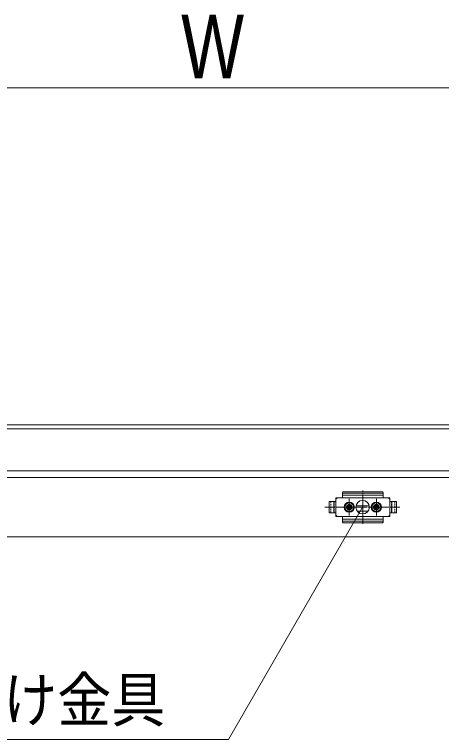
# Model space of a CAD drawing. Units: millimetres, scale not verified. Extents: x -6062 to 6062, y -3045 to 3045.
# Drawn here: x -3662 to -3346, y 1056 to 1593 of the extents above; entities that cross this region are included whole.
import ezdxf
from ezdxf.enums import TextEntityAlignment as Align

# ---------------------------------------------------------------- set-up
doc = ezdxf.new("R2010")
doc.units = ezdxf.units.MM
doc.header["$LTSCALE"] = 20
doc.linetypes.add('CHAIN1', pattern=[8, 5, -1, 1, -1])
doc.linetypes.add('DASHED1', pattern=[1.8, 1.2, -0.6])
for name, color, linetype, lineweight in [('0-0_2寸法-1', 7, 'Continuous', 9), ('0-2_2寸法-3', 7, 'Continuous', 9), ('0-4_3一般', 7, 'Continuous', 9)]:
    doc.layers.add(name, color=color, linetype=linetype, lineweight=lineweight)
doc.styles.add('ＭＳ ゴシック', font='')
doc.styles.add('ＭＳ Ｐゴシック', font='')
doc.styles.get('ＭＳ ゴシック').set_extended_font_data('MS Gothic')
doc.styles.get('ＭＳ Ｐゴシック').set_extended_font_data('MS PGothic')

# ---------------------------------------------------------------- blocks, each defined once
blk = doc.blocks.new('グループ-69')
at = {"layer": '0-4_3一般'}
for p, q in [((-26758, 25776.9), (-42182, 25776.9)), ((-42180, 25716.9), (-26760, 25716.9)), ((-42182, 25096.9), (-26758, 25096.9)), ((-26760, 25096.9), (-42180, 25096.9)), ((-32740, 24696.9), (-32740, 24416.9)), ((-32740, 24696.9), (-32650, 24696.9)), ((-32740, 24641.9), (-32740, 24696.9)), ((-32740, 24676.9), (-32720, 24696.9)), ((-31950, 24696.9), (-32730, 24696.9)), ((-32640, 24776.7), (-32640, 24756.1)), ((-32640, 24706.9), (-32640, 24756.1)), ((-32640, 24733.9), (-32040, 24733.9)), ((-32630, 24786.7), (-32050, 24786.7)), ((-32630, 24766.1), (-32050, 24766.1)), ((-32040, 24776.7), (-32040, 24766.1)), ((-32040, 24766.1), (-32040, 24756.1)), ((-32040, 24756.1), (-32040, 24706.9)), ((-32030, 24696.9), (-31940, 24696.9)), ((-31960, 24696.9), (-31940, 24676.9)), ((-31940, 24416.9), (-31940, 24696.9)), ((-32838, 24641.9), (-32838, 24471.9)), ((-32740, 24641.9), (-32838, 24641.9)), ((-32838, 24481.9), (-32838, 24631.9)), ((-32828, 24641.9), (-32740, 24641.9)), ((-32768, 24471.9), (-32768, 24641.9)), ((-32740, 24686.9), (-32740, 24641.9)), ((-32740, 24641.9), (-32740, 24471.9)), ((-32549.7, 24577.4), (-32548.6, 24597.1)), ((-32548.6, 24597.1), (-32546.1, 24576.7)), ((-32531.4, 24597.1), (-32533.9, 24576.7)), ((-32530.3, 24577.4), (-32531.4, 24597.1)), ((-31940, 24641.9), (-31940, 24686.9)), ((-31852, 24641.9), (-31940, 24641.9)), ((-31940, 24471.9), (-31940, 24641.9)), ((-31842, 24641.9), (-31940, 24641.9)), ((-31912, 24641.9), (-31912, 24471.9)), ((-31842, 24471.9), (-31842, 24641.9)), ((-31842, 24631.9), (-31842, 24481.9)), ((-32560.5, 24566.6), (-32580.1, 24565.5)), ((-32580.1, 24565.5), (-32559.8, 24562.9)), ((-32580.1, 24548.3), (-32559.8, 24550.8)), ((-32560.5, 24547.2), (-32580.1, 24548.3)), ((-32553.2, 24570), (-32560.5, 24566.6)), ((-32560.5, 24566.6), (-32556.7, 24562.9)), ((-32560.5, 24547.2), (-32556.7, 24550.9)), ((-32553.2, 24543.7), (-32560.5, 24547.2)), ((-32559.8, 24562.9), (-32556.7, 24562.9)), ((-32559.8, 24550.8), (-32556.7, 24550.9)), ((-32556.7, 24562.9), (-32549.4, 24566.3)), ((-32556.7, 24550.9), (-32549.4, 24547.5)), ((-32553.2, 24570), (-32549.7, 24577.4)), ((-32549.4, 24566.3), (-32553.2, 24570)), ((-32549.4, 24547.5), (-32553.2, 24543.7)), ((-32553.2, 24543.7), (-32549.7, 24536.4)), ((-32549.7, 24577.4), (-32546, 24573.6)), ((-32549.7, 24536.4), (-32546, 24540.1)), ((-32549.7, 24536.4), (-32548.6, 24516.7)), ((-32546, 24573.6), (-32549.4, 24566.3)), ((-32546, 24540.1), (-32549.4, 24547.5)), ((-32548.6, 24516.7), (-32546.1, 24537.1)), ((-32546.1, 24576.7), (-32546, 24573.6)), ((-32546.1, 24537.1), (-32546, 24540.1)), ((-32530.3, 24577.4), (-32534, 24573.6)), ((-32533.9, 24576.7), (-32534, 24573.6)), ((-32534, 24573.6), (-32530.6, 24566.3)), ((-32534, 24540.1), (-32530.6, 24547.5)), ((-32530.3, 24536.4), (-32534, 24540.1)), ((-32533.9, 24537.1), (-32534, 24540.1)), ((-32531.4, 24516.7), (-32533.9, 24537.1)), ((-32530.3, 24536.4), (-32531.4, 24516.7)), ((-32530.6, 24566.3), (-32526.8, 24570)), ((-32523.3, 24562.9), (-32530.6, 24566.3)), ((-32523.3, 24550.9), (-32530.6, 24547.5)), ((-32530.6, 24547.5), (-32526.8, 24543.7)), ((-32526.8, 24570), (-32530.3, 24577.4)), ((-32526.8, 24543.7), (-32530.3, 24536.4)), ((-32526.8, 24570), (-32519.5, 24566.6)), ((-32526.8, 24543.7), (-32519.5, 24547.2)), ((-32519.5, 24566.6), (-32523.3, 24562.9)), ((-32520.2, 24562.9), (-32523.3, 24562.9)), ((-32519.5, 24547.2), (-32523.3, 24550.9)), ((-32520.2, 24550.8), (-32523.3, 24550.9)), ((-32499.9, 24565.5), (-32520.2, 24562.9)), ((-32499.9, 24548.3), (-32520.2, 24550.8)), ((-32519.5, 24566.6), (-32499.9, 24565.5)), ((-32519.5, 24547.2), (-32499.9, 24548.3)), ((-32159.8, 24562.9), (-32156.7, 24562.9)), ((-32159.8, 24550.8), (-32156.7, 24550.9)), ((-32120.2, 24562.9), (-32123.3, 24562.9)), ((-32120.2, 24550.8), (-32123.3, 24550.9)), ((-32838, 24471.9), (-32740, 24471.9)), ((-32740, 24471.9), (-32828, 24471.9)), ((-32740, 24416.9), (-32740, 24471.9)), ((-32740, 24471.9), (-32740, 24426.9)), ((-32720, 24416.9), (-32740, 24436.9)), ((-32650, 24416.9), (-32740, 24416.9)), ((-32730, 24416.9), (-31950, 24416.9)), ((-32640, 24357.7), (-32640, 24406.9)), ((-32040, 24379.9), (-32640, 24379.9)), ((-32040, 24406.9), (-32040, 24357.7)), ((-31940, 24416.9), (-32030, 24416.9)), ((-31940, 24436.9), (-31960, 24416.9)), ((-31940, 24471.9), (-31852, 24471.9)), ((-31940, 24426.9), (-31940, 24471.9)), ((-31940, 24471.9), (-31842, 24471.9)), ((-32640, 24347.7), (-32640, 24357.7)), ((-32640, 24337.1), (-32640, 24347.7)), ((-32050, 24347.7), (-32630, 24347.7)), ((-32050, 24327.1), (-32630, 24327.1)), ((-32040, 24347.7), (-32040, 24357.7)), ((-32040, 24347.7), (-32040, 24337.1)), ((-10710, 24116.9), (-42470, 24116.9))]:
    blk.add_line(p, q, dxfattribs=at)
at = {"layer": '0-4_3一般', "linetype": 'CHAIN1'}
for p, q in [((-32340, 24309.2), (-32340, 24805.4)), ((-32340, 24393.1), (-32340, 24714.2)), ((-32540, 24678.3), (-32540, 24433.9)), ((-32540, 24451.9), (-32540, 24661.9)), ((-32540, 24481.5), (-32540, 24633.4)), ((-32540, 24600.9), (-32540, 24512.9)), ((-32140, 24678.3), (-32140, 24433.9)), ((-32140, 24451.9), (-32140, 24661.9)), ((-32140, 24600.9), (-32140, 24512.9)), ((-32901.1, 24556.9), (-31803.1, 24556.9)), ((-31793.7, 24556.9), (-32891.7, 24556.9)), ((-32415, 24556.9), (-32663, 24556.9)), ((-32625, 24556.9), (-32645, 24556.9)), ((-32435, 24556.9), (-32605, 24556.9)), ((-32496, 24556.9), (-32584, 24556.9)), ((-32015, 24556.9), (-32263, 24556.9)), ((-32225, 24556.9), (-32245, 24556.9)), ((-32035, 24556.9), (-32205, 24556.9)), ((-32096, 24556.9), (-32184, 24556.9))]:
    blk.add_line(p, q, dxfattribs=at)
at = {"layer": '0-4_3一般', "linetype": 'DASHED1'}
for p, q in [((-32814, 24471.9), (-32814, 24641.9)), ((-32764, 24641.9), (-32764, 24471.9)), ((-31916, 24471.9), (-31916, 24641.9)), ((-31866, 24641.9), (-31866, 24471.9)), ((-32605, 24556.9), (-32625, 24556.9)), ((-32205, 24556.9), (-32225, 24556.9))]:
    blk.add_line(p, q, dxfattribs=at)
at = {"layer": '0-4_3一般'}
for points in [[(-10710, 24116.9), (-10710, 24996.9), (-42470, 24996.9), (-42470, 24116.9)], [(-32149.7, 24577.4), (-32148.6, 24597.1), (-32146.1, 24576.7), (-32146, 24573.6)], [(-32130.3, 24577.4), (-32131.4, 24597.1), (-32133.9, 24576.7), (-32134, 24573.6)], [(-32160.5, 24566.6), (-32180.1, 24565.5), (-32159.8, 24562.9)], [(-32160.5, 24547.2), (-32180.1, 24548.3), (-32159.8, 24550.8)], [(-32153.2, 24543.7), (-32160.5, 24547.2), (-32156.7, 24550.9), (-32149.4, 24547.5)], [(-32153.2, 24570), (-32149.7, 24577.4), (-32146, 24573.6), (-32149.4, 24566.3)], [(-32149.7, 24536.4), (-32148.6, 24516.7), (-32146.1, 24537.1), (-32146, 24540.1)], [(-32126.8, 24543.7), (-32130.3, 24536.4), (-32134, 24540.1), (-32130.6, 24547.5)], [(-32130.3, 24536.4), (-32131.4, 24516.7), (-32133.9, 24537.1), (-32134, 24540.1)], [(-32126.8, 24570), (-32119.5, 24566.6), (-32123.3, 24562.9), (-32130.6, 24566.3)], [(-32119.5, 24566.6), (-32099.9, 24565.5), (-32120.2, 24562.9)], [(-32119.5, 24547.2), (-32099.9, 24548.3), (-32120.2, 24550.8)]]:
    blk.add_lwpolyline(points, dxfattribs=at)
for points in [[(-32153.2, 24570), (-32160.5, 24566.6), (-32156.7, 24562.9), (-32149.4, 24566.3)], [(-32153.2, 24543.7), (-32149.7, 24536.4), (-32146, 24540.1), (-32149.4, 24547.5)], [(-32126.8, 24570), (-32130.3, 24577.4), (-32134, 24573.6), (-32130.6, 24566.3)], [(-32126.8, 24543.7), (-32119.5, 24547.2), (-32123.3, 24550.9), (-32130.6, 24547.5)]]:
    blk.add_lwpolyline(points, close=True, dxfattribs=at)
for centre, radius in [((-32540, 24556.9), 75), ((-32540, 24556.9), 65), ((-32140, 24556.9), 75), ((-32140, 24556.9), 65)]:
    blk.add_circle(centre, radius, dxfattribs=at)
at = {"layer": '0-4_3一般', "linetype": 'DASHED1'}
for centre, radius in [((-32540, 24556.9), 42), ((-32540, 24556.9), 40), ((-32540, 24556.9), 40), ((-32540, 24556.9), 32.4), ((-32540, 24556.9), 30), ((-32140, 24556.9), 42), ((-32140, 24556.9), 40), ((-32140, 24556.9), 40), ((-32140, 24556.9), 32.4), ((-32140, 24556.9), 30)]:
    blk.add_circle(centre, radius, dxfattribs=at)
at = {"layer": '0-4_3一般'}
for centre, radius, start, end in [((-32730, 24686.9), 10, 90, 180), ((-32650, 24706.9), 10, 270, 0), ((-32630, 24776.7), 10, 90, 180), ((-32630, 24756.1), 10, 90, 180), ((-32050, 24776.7), 10, 0, 90), ((-32050, 24756.1), 10, 0, 90), ((-32030, 24706.9), 10, 180, 270), ((-31950, 24686.9), 10, 0, 90), ((-32828, 24631.9), 10, 90, 180), ((-32540, 24551.9), 46, 79.19486, 100.80514), ((-32140, 24551.9), 46, 79.19486, 100.80514), ((-31852, 24631.9), 10, 0, 90), ((-32828, 24481.9), 10, 180, 270), ((-32535, 24556.9), 46, 169.19486, 180), ((-32535, 24556.9), 46, 180, 190.80514), ((-32540, 24556.9), 20.7, 162.98773, 197.01227), ((-32540, 24561.8), 46, 259.19486, 280.80514), ((-32540, 24556.9), 20.7, 72.98773, 107.01227), ((-32540, 24556.9), 20.7, 252.98773, 287.01227), ((-32540, 24556.9), 20.7, 342.98773, 17.01227), ((-32545, 24556.9), 46, 0, 10.80514), ((-32545, 24556.9), 46, 349.19486, 360), ((-32135, 24556.9), 46, 169.19486, 180), ((-32135, 24556.9), 46, 180, 190.80514), ((-32140, 24556.9), 20.7, 162.98773, 197.01227), ((-32140, 24561.8), 46, 259.19486, 280.80514), ((-32140, 24556.9), 20.7, 72.98773, 107.01227), ((-32140, 24556.9), 20.7, 252.98773, 287.01227), ((-32140, 24556.9), 20.7, 342.98773, 17.01227), ((-32145, 24556.9), 46, 0, 10.80514), ((-32145, 24556.9), 46, 349.19486, 360), ((-31852, 24481.9), 10, 270, 0), ((-32730, 24426.9), 10, 180, 270), ((-32650, 24406.9), 10, 0, 90), ((-32030, 24406.9), 10, 90, 180), ((-31950, 24426.9), 10, 270, 0), ((-32630, 24357.7), 10, 180, 270), ((-32630, 24337.1), 10, 180, 270), ((-32050, 24357.7), 10, 270, 0), ((-32050, 24337.1), 10, 270, 0)]:
    blk.add_arc(centre, radius, start, end, dxfattribs=at)

msp = doc.modelspace()

# ---------------------------------------------------------------- linework, layer by layer
at = {"layer": '0-0_2寸法-1'}
msp.add_line((-4702.79, 1538.34), (-2328.21, 1538.34), dxfattribs=at)
at = {"layer": '0-2_2寸法-3'}
for p, q in [((-3404.46, 1232.84), (-3404.81, 1232.84)), ((-3404.46, 1232.84), (-3404.81, 1232.84)), ((-3399.74, 1228.84), (-3409.53, 1228.84)), ((-3400.64, 1224.84), (-3408.63, 1224.84))]:
    msp.add_line(p, q, dxfattribs=at)
msp.add_lwpolyline([(-3404.64, 1227.84), (-3503.94, 1055.84), (-3908.31, 1055.84)], dxfattribs=at)
msp.add_circle((-3404.64, 1227.84), 5.01, dxfattribs=at)
msp.add_circle((-3404.64, 1227.84), 5.01, dxfattribs=at)

# ---------------------------------------------------------------- block references
at = {"layer": '0-4_3一般', "xscale": 0.05, "yscale": 0.05}
msp.add_blockref('グループ-69', (-1787.5, 0), dxfattribs=at)

# ---------------------------------------------------------------- texts
at = {"layer": '0-0_2寸法-1', "style": 'ＭＳ Ｐゴシック', "width": 0.8}
msp.add_text('W', height=47.21, dxfattribs=at).set_placement((-3538.96, 1531.27), align=Align.BOTTOM_LEFT)
at = {"layer": '0-2_2寸法-3', "style": 'ＭＳ ゴシック', "width": 0.9}
msp.add_text('スライド式受け金具', height=32.55, dxfattribs=at).set_placement((-3910.24, 1059.19), align=Align.BOTTOM_LEFT)

doc.saveas('drawing.dxf')
